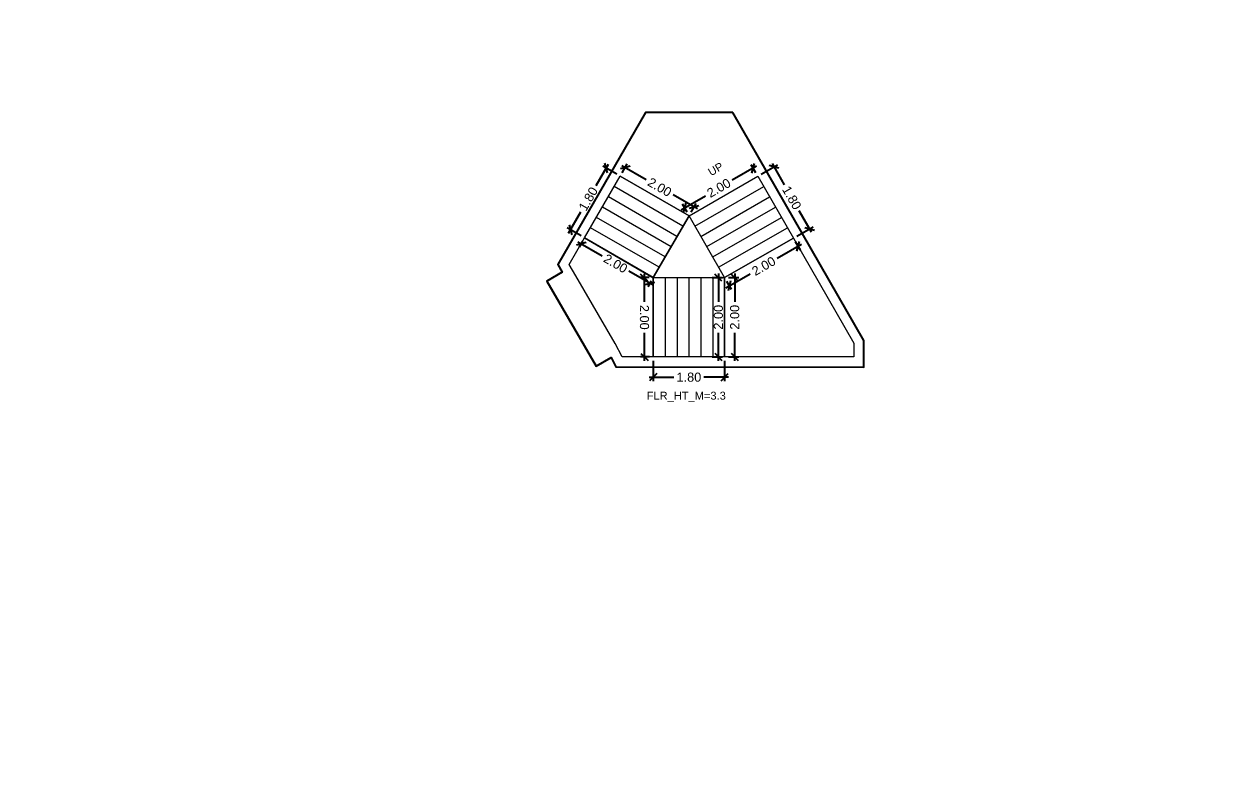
# Model space of a CAD drawing. Header units: metres. Extents: x 256329 to 886268, y -249371 to 355.
# Drawn here: x 286428.57 to 286459.01, y -882.38 to -863.75 of the extents above; entities that cross this region are included whole.
import ezdxf

# ---------------------------------------------------------------- set-up
doc = ezdxf.new("R2010")
doc.units = ezdxf.units.M
doc.header["$MEASUREMENT"] = 0
doc.header["$PDMODE"] = 35
doc.linetypes.add('CONTINOUS', pattern=[0])
doc.layers.get('0').update_dxf_attribs({"lineweight": 18})
doc.layers.get('Defpoints').update_dxf_attribs({"lineweight": 20})
doc.layers.add('A_TEXT', color=4, linetype='Continuous', lineweight=0, transparency=0.3)
doc.layers.add('BLK_2_FLR_-1_STAIR_1', color=7, linetype='Continuous')
for name, color, linetype, lineweight in [('BLK_2_FLR_-1_STAIR_1_FLIGHT_1', 7, 'Continuous', 0), ('BLK_2_FLR_-1_STAIR_1_FLIGHT_2', 7, 'Continuous', 0), ('BLK_2_FLR_-1_STAIR_1_FLIGHT_3', 7, 'Continuous', 0), ('BLK_2_FLR_-1_STAIR_1_LANDING_1', 7, 'Continuous', 0), ('BLK_2_FLR_-1_STAIR_1_LANDING_2', 7, 'Continuous', 0)]:
    doc.layers.add(name, color=color, linetype=linetype, lineweight=lineweight)
doc.styles.add('Arial', font='arial.ttf')
doc.styles.get("Standard").update_dxf_attribs({"font": 'arial.ttf'})
doc.dimstyles.new('METRIC DIM', dxfattribs={"dimtxt": 0.23, "dimasz": 0.18, "dimexe": 0.1, "dimexo": 0.1, "dimgap": 0.09, "dimtad": 0, "dimzin": 0, "dimdsep": 46, "dimtxsty": 'Standard', "dimblk": 'OBLIQUE', "dimcen": 0, "dimdle": 0.1, "dimclrd": 147, "dimclre": 147, "dimclrt": 7, "dimadec": 0, "dimazin": 0, "dimtfac": 1, "dimtofl": 0, "dimtmove": 0, "dimatfit": 2, "dimfxl": 0.125, "dimtolj": 1, "dimtzin": 0, "dimarcsym": 0})

# ---------------------------------------------------------------- blocks, each defined once
blk = doc.blocks.new('_Oblique')
at = {"color": 0, "linetype": 'ByBlock', "lineweight": -2}
blk.add_line((-0.5, -0.5), (0.5, 0.5), dxfattribs=at)
blk = doc.blocks.new('*D1110')
at = {"layer": 'BLK_2_FLR_-1_STAIR_1_FLIGHT_1', "color": 147, "lineweight": -2, "transparency": 16777216}
for p, q in [((286447.160761, -867.532191), (286447.569884, -867.297098)), ((286447.433357, -867.260216), (286447.743503, -867.799952)), ((286448.429812, -868.994308), (286448.119665, -868.454572)), ((286448.05757, -869.092874), (286448.466694, -868.857781))]:
    blk.add_line(p, q, dxfattribs=at)
at = {"layer": 'Defpoints', "color": 0, "linetype": 'CONTINOUS', "transparency": 16777216}
for p in [(286447.074056, -867.582014, 0.042641), (286447.970866, -869.142697, 0.042641), (286448.379989, -868.907604)]:
    blk.add_point(p, dxfattribs=at)
at = {"layer": 'BLK_2_FLR_-1_STAIR_1_FLIGHT_1', "color": 147, "linetype": 'CONTINOUS', "lineweight": -2, "transparency": 16777216, "xscale": 0.18, "yscale": 0.18, "zscale": 0.18}
for p, rotation in [((286447.483179, -867.34692), 119.882813), ((286448.379989, -868.907604), 299.882813)]:
    blk.add_blockref('_Oblique', p, dxfattribs=dict(at, rotation=rotation))
at = {"layer": 'BLK_2_FLR_-1_STAIR_1_FLIGHT_1', "color": 7, "linetype": 'CONTINOUS', "transparency": 16777216, "insert": (286447.931584, -868.127262), "char_height": 0.23, "attachment_point": 5, "rotation": 299.8828126}
blk.add_mtext('\\A1;1.80', dxfattribs=at)
blk = doc.blocks.new('*D1111')
at = {"layer": 'BLK_2_FLR_-1_STAIR_1_FLIGHT_2', "color": 147, "lineweight": -2, "transparency": 16777216}
for p, q in [((286444.436737, -872.239152), (286444.436553, -872.751123)), ((286446.236737, -872.239799), (286446.236553, -872.751771)), ((286444.336589, -872.651088), (286444.959089, -872.651311)), ((286446.336589, -872.651806), (286445.714089, -872.651583))]:
    blk.add_line(p, q, dxfattribs=at)
at = {"layer": 'Defpoints', "color": 0, "linetype": 'CONTINOUS', "transparency": 16777216}
for p in [(286444.436773, -872.139152, 0.042641), (286446.236773, -872.139799, 0.042641), (286446.236589, -872.651771)]:
    blk.add_point(p, dxfattribs=at)
at = {"layer": 'BLK_2_FLR_-1_STAIR_1_FLIGHT_2', "color": 147, "linetype": 'CONTINOUS', "lineweight": -2, "transparency": 16777216, "xscale": 0.18, "yscale": 0.18, "zscale": 0.18}
for p, rotation in [((286444.436589, -872.651123), 179.979403), ((286446.236589, -872.651771), 359.979403)]:
    blk.add_blockref('_Oblique', p, dxfattribs=dict(at, rotation=rotation))
at = {"layer": 'BLK_2_FLR_-1_STAIR_1_FLIGHT_2', "color": 7, "linetype": 'CONTINOUS', "transparency": 16777216, "insert": (286445.336589, -872.651447), "char_height": 0.23, "attachment_point": 5, "rotation": 359.9794033}
blk.add_mtext('\\A1;1.80', dxfattribs=at)
blk = doc.blocks.new('*D1112')
at = {"layer": 'BLK_2_FLR_-1_STAIR_1_FLIGHT_3', "color": 147, "lineweight": -2, "transparency": 16777216}
for p, q in [((286443.645251, -867.309827), (286444.261177, -867.663971)), ((286443.65465, -867.494099), (286443.781788, -867.272981)), ((286445.553793, -868.407197), (286444.937867, -868.053053)), ((286445.389809, -868.491777), (286445.516947, -868.27066))]:
    blk.add_line(p, q, dxfattribs=at)
at = {"layer": 'Defpoints', "color": 0, "linetype": 'CONTINOUS', "transparency": 16777216}
for p in [(286443.604805, -867.580791, 0.042641), (286445.339963, -868.578469, 0.042641), (286445.467101, -868.357351)]:
    blk.add_point(p, dxfattribs=at)
at = {"layer": 'BLK_2_FLR_-1_STAIR_1_FLIGHT_3', "color": 147, "linetype": 'CONTINOUS', "lineweight": -2, "transparency": 16777216, "xscale": 0.18, "yscale": 0.18, "zscale": 0.18}
for p, rotation in [((286443.731942, -867.359673), 150.102044), ((286445.467101, -868.357351), 330.102044)]:
    blk.add_blockref('_Oblique', p, dxfattribs=dict(at, rotation=rotation))
at = {"layer": 'BLK_2_FLR_-1_STAIR_1_FLIGHT_3', "color": 7, "linetype": 'CONTINOUS', "transparency": 16777216, "insert": (286444.599522, -867.858512), "char_height": 0.23, "attachment_point": 5, "rotation": 330.1020442}
blk.add_mtext('\\A1;2.00', dxfattribs=at)
blk = doc.blocks.new('*D1113')
at = {"layer": 'BLK_2_FLR_-1_STAIR_1_FLIGHT_1', "color": 147, "lineweight": -2, "transparency": 16777216}
for p, q in [((286447.045422, -867.331472), (286446.430068, -867.685071)), ((286447.024233, -867.495309), (286446.908895, -867.29459)), ((286445.13792, -868.427573), (286445.753275, -868.073974)), ((286445.290141, -868.491764), (286445.174802, -868.291045))]:
    blk.add_line(p, q, dxfattribs=at)
at = {"layer": 'Defpoints', "color": 0, "linetype": 'CONTINOUS', "transparency": 16777216}
for p in [(286446.958718, -867.381295), (286447.074056, -867.582014, 0.042641), (286445.339963, -868.578469, 0.042641)]:
    blk.add_point(p, dxfattribs=at)
at = {"layer": 'BLK_2_FLR_-1_STAIR_1_FLIGHT_1', "color": 147, "linetype": 'CONTINOUS', "lineweight": -2, "transparency": 16777216, "xscale": 0.18, "yscale": 0.18, "zscale": 0.18}
for p, rotation in [((286446.958718, -867.381295), 29.88281300000001), ((286445.224625, -868.37775), 209.882813)]:
    blk.add_blockref('_Oblique', p, dxfattribs=dict(at, rotation=rotation))
at = {"layer": 'BLK_2_FLR_-1_STAIR_1_FLIGHT_1', "color": 7, "linetype": 'CONTINOUS', "transparency": 16777216, "insert": (286446.091671, -867.879522), "char_height": 0.23, "attachment_point": 5, "rotation": 29.8828126}
blk.add_mtext('\\A1;2.00', dxfattribs=at)
blk = doc.blocks.new('*D1114')
at = {"layer": 'BLK_2_FLR_-1_STAIR_1_LANDING_2', "color": 147, "lineweight": -2, "transparency": 16777216}
for p, q in [((286444.209046, -870.04017), (286444.212224, -870.749986)), ((286444.336774, -870.1396), (286444.109495, -870.140617)), ((286444.218895, -872.240367), (286444.215718, -871.530552)), ((286444.345728, -872.139799), (286444.118449, -872.140816))]:
    blk.add_line(p, q, dxfattribs=at)
at = {"layer": 'Defpoints', "color": 0, "linetype": 'CONTINOUS', "transparency": 16777216}
for p in [(286444.436773, -870.139152, 0.042641), (286444.218448, -872.140368), (286444.445727, -872.139351, 0.042641)]:
    blk.add_point(p, dxfattribs=at)
at = {"layer": 'BLK_2_FLR_-1_STAIR_1_LANDING_2', "color": 147, "linetype": 'CONTINOUS', "lineweight": -2, "transparency": 16777216, "xscale": 0.18, "yscale": 0.18, "zscale": 0.18}
for p, rotation in [((286444.209494, -870.140169), 90.256477), ((286444.218448, -872.140368), 270.256477)]:
    blk.add_blockref('_Oblique', p, dxfattribs=dict(at, rotation=rotation))
at = {"layer": 'BLK_2_FLR_-1_STAIR_1_LANDING_2', "color": 7, "linetype": 'CONTINOUS', "transparency": 16777216, "insert": (286444.213971, -871.140269), "char_height": 0.23, "attachment_point": 5, "rotation": 270.2564771}
blk.add_mtext('\\A1;2.00', dxfattribs=at)
blk = doc.blocks.new('*D1115')
at = {"layer": 'BLK_2_FLR_-1_STAIR_1_LANDING_2', "color": 147, "lineweight": -2, "transparency": 16777216}
for p, q in [((286442.534842, -869.234765), (286443.149256, -869.589342)), ((286442.655116, -869.226419), (286442.57147, -869.37136)), ((286444.43974, -870.334077), (286443.825326, -869.9795)), ((286444.38679, -870.225764), (286444.303144, -870.370706))]:
    blk.add_line(p, q, dxfattribs=at)
at = {"layer": 'Defpoints', "color": 0, "linetype": 'CONTINOUS', "transparency": 16777216}
for p in [(286442.7051, -869.139807, 0.042641), (286442.621454, -869.284748), (286444.436773, -870.139152, 0.042641)]:
    blk.add_point(p, dxfattribs=at)
at = {"layer": 'BLK_2_FLR_-1_STAIR_1_LANDING_2', "color": 147, "linetype": 'CONTINOUS', "lineweight": -2, "transparency": 16777216, "xscale": 0.18, "yscale": 0.18, "zscale": 0.18}
for p, rotation in [((286442.621454, -869.284748), 150.01084), ((286444.353128, -870.284094), 330.01084)]:
    blk.add_blockref('_Oblique', p, dxfattribs=dict(at, rotation=rotation))
at = {"layer": 'BLK_2_FLR_-1_STAIR_1_LANDING_2', "color": 7, "linetype": 'CONTINOUS', "transparency": 16777216, "insert": (286443.487291, -869.784421), "char_height": 0.23, "attachment_point": 5, "rotation": 330.0108404}
blk.add_mtext('\\A1;2.00', dxfattribs=at)
blk = doc.blocks.new('*D1116')
at = {"layer": 'BLK_2_FLR_-1_STAIR_1_LANDING_1', "color": 147, "lineweight": -2, "transparency": 16777216}
for p, q in [((286448.177165, -869.301), (286447.561811, -869.654599)), ((286448.020689, -869.229401), (286448.140283, -869.437527)), ((286446.269663, -870.397101), (286446.885018, -870.043502)), ((286446.286596, -870.225857), (286446.406191, -870.433982))]:
    blk.add_line(p, q, dxfattribs=at)
at = {"layer": 'Defpoints', "color": 0, "linetype": 'CONTINOUS', "transparency": 16777216}
for p in [(286447.970866, -869.142697, 0.042641), (286448.09046, -869.350823), (286446.236773, -870.139152, 0.042641)]:
    blk.add_point(p, dxfattribs=at)
at = {"layer": 'BLK_2_FLR_-1_STAIR_1_LANDING_1', "color": 147, "linetype": 'CONTINOUS', "lineweight": -2, "transparency": 16777216, "xscale": 0.18, "yscale": 0.18, "zscale": 0.18}
for p, rotation in [((286448.09046, -869.350823), 29.88281300000001), ((286446.356368, -870.347278), 209.882813)]:
    blk.add_blockref('_Oblique', p, dxfattribs=dict(at, rotation=rotation))
at = {"layer": 'BLK_2_FLR_-1_STAIR_1_LANDING_1', "color": 7, "linetype": 'CONTINOUS', "transparency": 16777216, "insert": (286447.223414, -869.84905), "char_height": 0.23, "attachment_point": 5, "rotation": 29.8828126}
blk.add_mtext('\\A1;2.00', dxfattribs=at)
blk = doc.blocks.new('*D1117')
at = {"layer": 'BLK_2_FLR_-1_STAIR_1_LANDING_1', "color": 147, "lineweight": -2, "transparency": 16777216}
for p, q in [((286446.492424, -870.039152), (286446.492424, -870.748866)), ((286446.336773, -870.139152), (286446.592424, -870.139152)), ((286446.492424, -872.239152), (286446.492424, -871.529439)), ((286446.336773, -872.139152), (286446.592424, -872.139152))]:
    blk.add_line(p, q, dxfattribs=at)
at = {"layer": 'Defpoints', "color": 0, "linetype": 'CONTINOUS', "transparency": 16777216}
for p in [(286446.236773, -870.139152, 0.042641), (286446.236773, -872.139152, 0.042641), (286446.492424, -872.139152)]:
    blk.add_point(p, dxfattribs=at)
at = {"layer": 'BLK_2_FLR_-1_STAIR_1_LANDING_1', "color": 147, "linetype": 'CONTINOUS', "lineweight": -2, "transparency": 16777216, "xscale": 0.18, "yscale": 0.18, "zscale": 0.18}
for p, rotation in [((286446.492424, -870.139152), 90), ((286446.492424, -872.139152), 270)]:
    blk.add_blockref('_Oblique', p, dxfattribs=dict(at, rotation=rotation))
at = {"layer": 'BLK_2_FLR_-1_STAIR_1_LANDING_1', "color": 7, "linetype": 'CONTINOUS', "transparency": 16777216, "insert": (286446.492424, -871.139152), "char_height": 0.23, "attachment_point": 5, "rotation": 90}
blk.add_mtext('\\A1;2.00', dxfattribs=at)
blk = doc.blocks.new('*D1118')
at = {"layer": 'BLK_2_FLR_-1_STAIR_1_FLIGHT_3', "color": 147, "lineweight": -2, "transparency": 16777216}
for p, q in [((286443.298859, -867.288773), (286442.987711, -867.827932)), ((286443.518193, -867.530807), (286443.162263, -867.325401)), ((286442.299187, -869.021013), (286442.610335, -868.481853)), ((286442.618488, -869.089823), (286442.262558, -868.884417))]:
    blk.add_line(p, q, dxfattribs=at)
at = {"layer": 'Defpoints', "color": 0, "linetype": 'CONTINOUS', "transparency": 16777216}
for p in [(286443.604805, -867.580791, 0.042641), (286442.34917, -868.934401), (286442.7051, -869.139807, 0.042641)]:
    blk.add_point(p, dxfattribs=at)
at = {"layer": 'BLK_2_FLR_-1_STAIR_1_FLIGHT_3', "color": 147, "linetype": 'CONTINOUS', "lineweight": -2, "transparency": 16777216, "xscale": 0.18, "yscale": 0.18, "zscale": 0.18}
for p, rotation in [((286443.248875, -867.375385), 60.01084000000001), ((286442.34917, -868.934401), 240.01084)]:
    blk.add_blockref('_Oblique', p, dxfattribs=dict(at, rotation=rotation))
at = {"layer": 'BLK_2_FLR_-1_STAIR_1_FLIGHT_3', "color": 7, "linetype": 'CONTINOUS', "transparency": 16777216, "insert": (286442.799023, -868.154893), "char_height": 0.23, "attachment_point": 5, "rotation": 60.0108404}
blk.add_mtext('\\A1;1.80', dxfattribs=at)
blk = doc.blocks.new('*D1129')
at = {"layer": 'BLK_2_FLR_-1_STAIR_1_FLIGHT_2', "color": 147, "lineweight": -2, "transparency": 16777216}
for p, q in [((286446.080821, -870.039152), (286446.080821, -870.748866)), ((286445.92517, -870.139152), (286446.180821, -870.139152)), ((286446.080821, -872.239152), (286446.080821, -871.529439)), ((286445.92517, -872.139152), (286446.180821, -872.139152))]:
    blk.add_line(p, q, dxfattribs=at)
at = {"layer": 'Defpoints', "color": 0, "linetype": 'CONTINOUS', "transparency": 16777216}
for p in [(286445.82517, -870.139152, 0.042641), (286445.82517, -872.139152, 0.042641), (286446.080821, -872.139152)]:
    blk.add_point(p, dxfattribs=at)
at = {"layer": 'BLK_2_FLR_-1_STAIR_1_FLIGHT_2', "color": 147, "linetype": 'CONTINOUS', "lineweight": -2, "transparency": 16777216, "xscale": 0.18, "yscale": 0.18, "zscale": 0.18}
for p, rotation in [((286446.080821, -870.139152), 90), ((286446.080821, -872.139152), 270)]:
    blk.add_blockref('_Oblique', p, dxfattribs=dict(at, rotation=rotation))
at = {"layer": 'BLK_2_FLR_-1_STAIR_1_FLIGHT_2', "color": 7, "linetype": 'CONTINOUS', "transparency": 16777216, "insert": (286446.080821, -871.139152), "char_height": 0.23, "attachment_point": 5, "rotation": 90}
blk.add_mtext('\\A1;2.00', dxfattribs=at)

msp = doc.modelspace()

# ---------------------------------------------------------------- linework, layer by layer
at = {"color": 5, "linetype": 'CONTINOUS'}
for p, q in [((286446.236773, -870.139152), (286445.339963, -868.578469)), ((286444.436773, -870.139152), (286446.236773, -870.139152))]:
    msp.add_line(p, q, dxfattribs=at)
msp.add_lwpolyline([(286444.436773, -870.139152), (286445.339963, -868.578469)], dxfattribs=at)
at = {"layer": 'BLK_2_FLR_-1_STAIR_1', "color": 7, "linetype": 'CONTINOUS'}
msp.add_lwpolyline([(286446.442304, -865.974161), (286444.239512, -865.974161), (286442.027949, -869.806374), (286442.14108, -870.002174), (286441.752555, -870.231935), (286442.998247, -872.370116), (286443.374121, -872.153725), (286443.493854, -872.392432), (286449.745597, -872.393996), (286449.745765, -871.723044)], close=True, dxfattribs=at)
at = {"layer": 'BLK_2_FLR_-1_STAIR_1_FLIGHT_1', "color": 3, "linetype": 'CONTINOUS'}
for p, q in [((286445.339963, -868.578469), (286447.074056, -867.582014)), ((286445.489432, -868.838583), (286447.223524, -867.842127)), ((286445.6389, -869.098697), (286447.372993, -868.102241)), ((286445.788368, -869.35881), (286447.522461, -868.362355)), ((286445.937837, -869.618924), (286447.671929, -868.622469)), ((286446.087305, -869.879038), (286447.821397, -868.882583)), ((286446.236773, -870.139152), (286447.970866, -869.142697))]:
    msp.add_line(p, q, dxfattribs=at)
at = {"layer": 'BLK_2_FLR_-1_STAIR_1_FLIGHT_1', "color": 7, "linetype": 'CONTINOUS'}
msp.add_lwpolyline([(286447.074056, -867.582014), (286447.970866, -869.142697), (286446.236773, -870.139152), (286445.339963, -868.578469), (286447.074056, -867.582014)], dxfattribs=at)
at = {"layer": 'BLK_2_FLR_-1_STAIR_1_FLIGHT_2', "color": 3, "linetype": 'CONTINOUS'}
for p, q in [((286444.436773, -870.139152), (286444.436773, -872.139152)), ((286444.736773, -870.139152), (286444.736773, -872.139152)), ((286445.036773, -870.139152), (286445.036773, -872.139152)), ((286445.336773, -870.139152), (286445.336773, -872.139152)), ((286445.636773, -870.139152), (286445.636773, -872.139152)), ((286445.936773, -870.139152), (286445.936773, -872.139152)), ((286446.236773, -870.139152), (286446.236773, -872.139152))]:
    msp.add_line(p, q, dxfattribs=at)
at = {"layer": 'BLK_2_FLR_-1_STAIR_1_FLIGHT_2', "color": 7, "linetype": 'CONTINOUS'}
msp.add_lwpolyline([(286444.436773, -870.139152), (286446.236773, -870.139152), (286446.236773, -872.139152), (286444.436773, -872.139152)], close=True, dxfattribs=at)
at = {"layer": 'BLK_2_FLR_-1_STAIR_1_FLIGHT_3', "color": 3, "linetype": 'CONTINOUS'}
for p, q in [((286445.339963, -868.578469), (286443.604805, -867.580791)), ((286445.186528, -868.839972), (286443.454854, -867.840627)), ((286445.036577, -869.099808), (286443.304903, -868.100463)), ((286444.886626, -869.359644), (286443.154952, -868.360299)), ((286444.586724, -869.879316), (286442.85505, -868.879971)), ((286444.736675, -869.61948), (286443.005001, -868.620135)), ((286444.436773, -870.139152), (286442.7051, -869.139807))]:
    msp.add_line(p, q, dxfattribs=at)
at = {"layer": 'BLK_2_FLR_-1_STAIR_1_FLIGHT_3', "ltscale": 0.05}
msp.add_lwpolyline([(286445.339963, -868.578469), (286444.436773, -870.139152), (286442.7051, -869.139807), (286443.604805, -867.580791), (286445.339963, -868.578469)], dxfattribs=at)
at = {"layer": 'BLK_2_FLR_-1_STAIR_1_LANDING_1', "color": 7, "linetype": 'CONTINOUS'}
msp.add_lwpolyline([(286446.236773, -870.139152), (286447.970866, -869.142697), (286449.492429, -871.790614), (286449.492341, -872.140614), (286446.236773, -872.139152), (286446.236773, -870.139152)], dxfattribs=at)
at = {"layer": 'BLK_2_FLR_-1_STAIR_1_LANDING_2', "color": 7, "linetype": 'CONTINOUS'}
msp.add_lwpolyline([(286444.436773, -870.139152), (286444.436773, -872.139152), (286443.650211, -872.139152), (286443.480257, -871.800324), (286443.480257, -871.800324), (286442.485875, -870.092572), (286442.485875, -870.092572), (286442.320469, -869.806298), (286442.7051, -869.139807), (286444.43556, -870.141249)], dxfattribs=at)

# ---------------------------------------------------------------- texts
at = {"layer": 'A_TEXT', "lineweight": 0, "insert": (286446.942912, -866.982541), "char_height": 0.2, "width": 2.485498, "attachment_point": 9, "rotation": 30.0054902, "style": 'Arial'}
msp.add_mtext('\\pxi2.2673,qc;UP', dxfattribs=at)
at = {"layer": 'BLK_2_FLR_-1_STAIR_1', "color": 7, "linetype": 'CONTINOUS', "insert": (286444.272237, -873.016912, -0.042641), "char_height": 0.2, "attachment_point": 1}
msp.add_mtext_dynamic_manual_height_columns('FLR_HT_M=3.3', width=2.272281, gutter_width=0.405, heights=[0.300679], dxfattribs=at)

# ---------------------------------------------------------------- dimensions: what is measured, and where the dimension line sits
at = {"layer": 'BLK_2_FLR_-1_STAIR_1_FLIGHT_1', "color": 2, "linetype": 'CONTINOUS'}
dim = msp.add_aligned_dim(p1=(286445.339963, -868.578469), p2=(286447.074056, -867.582014), distance=0.231497, dimstyle='METRIC DIM', override={"dimfxl": 0.18}, dxfattribs=at)
dim.commit()
dim.dimension.update_dxf_attribs({"geometry": '*D1113', "text_midpoint": (286446.091671, -867.879522, -0.042641)})
at = {"layer": 'BLK_2_FLR_-1_STAIR_1_FLIGHT_1', "color": 1, "linetype": 'CONTINOUS'}
dim = msp.add_aligned_dim(p1=(286447.074056, -867.582014), p2=(286447.970866, -869.142697), distance=0.471858, dimstyle='METRIC DIM', override={"dimfxl": 0.18}, dxfattribs=at)
dim.commit()
dim.dimension.update_dxf_attribs({"geometry": '*D1110', "text_midpoint": (286447.931584, -868.127262, -0.042641)})
at = {"layer": 'BLK_2_FLR_-1_STAIR_1_FLIGHT_2', "color": 2, "linetype": 'CONTINOUS'}
dim = msp.add_aligned_dim(p1=(286445.82517, -870.139152), p2=(286445.82517, -872.139152), distance=0.255651, dimstyle='METRIC DIM', override={"dimfxl": 0.18}, dxfattribs=at)
dim.commit()
dim.dimension.update_dxf_attribs({"geometry": '*D1129', "text_midpoint": (286446.080821, -871.139152, -0.042641)})
at = {"layer": 'BLK_2_FLR_-1_STAIR_1_FLIGHT_2', "color": 1, "linetype": 'CONTINOUS'}
dim = msp.add_aligned_dim(p1=(286444.436773, -872.139152), p2=(286446.236773, -872.139799), distance=-0.511972, dimstyle='METRIC DIM', override={"dimfxl": 0.18}, dxfattribs=at)
dim.commit()
dim.dimension.update_dxf_attribs({"geometry": '*D1111', "text_midpoint": (286445.336589, -872.651447, -0.042641)})
at = {"layer": 'BLK_2_FLR_-1_STAIR_1_FLIGHT_3', "color": 1, "linetype": 'CONTINOUS'}
dim = msp.add_aligned_dim(p1=(286443.604805, -867.580791), p2=(286442.7051, -869.139807), distance=-0.410947, dimstyle='METRIC DIM', override={"dimfxl": 0.18}, dxfattribs=at)
dim.commit()
dim.dimension.update_dxf_attribs({"geometry": '*D1118', "text_midpoint": (286442.799023, -868.154893, -0.042641)})
at = {"layer": 'BLK_2_FLR_-1_STAIR_1_FLIGHT_3', "color": 2, "linetype": 'CONTINOUS'}
dim = msp.add_aligned_dim(p1=(286443.604805, -867.580791), p2=(286445.339963, -868.578469), distance=0.255063, dimstyle='METRIC DIM', override={"dimfxl": 0.18}, dxfattribs=at)
dim.commit()
dim.dimension.update_dxf_attribs({"geometry": '*D1112', "text_midpoint": (286444.599522, -867.858512, -0.042641)})
at = {"layer": 'BLK_2_FLR_-1_STAIR_1_LANDING_1', "color": 1, "linetype": 'CONTINOUS'}
dim = msp.add_aligned_dim(p1=(286446.236773, -870.139152), p2=(286447.970866, -869.142697), distance=-0.24004, dimstyle='METRIC DIM', override={"dimfxl": 0.18}, dxfattribs=at)
dim.commit()
dim.dimension.update_dxf_attribs({"geometry": '*D1116', "text_midpoint": (286447.223414, -869.84905, -0.042641)})
at = {"layer": 'BLK_2_FLR_-1_STAIR_1_LANDING_1', "color": 2, "linetype": 'CONTINOUS'}
dim = msp.add_aligned_dim(p1=(286446.236773, -870.139152), p2=(286446.236773, -872.139152), distance=0.255651, dimstyle='METRIC DIM', override={"dimfxl": 0.18}, dxfattribs=at)
dim.commit()
dim.dimension.update_dxf_attribs({"geometry": '*D1117', "text_midpoint": (286446.492424, -871.139152, -0.042641)})
at = {"layer": 'BLK_2_FLR_-1_STAIR_1_LANDING_2', "color": 1, "linetype": 'CONTINOUS'}
dim = msp.add_aligned_dim(p1=(286444.436773, -870.139152), p2=(286442.7051, -869.139807), distance=0.167346, dimstyle='METRIC DIM', override={"dimfxl": 0.18}, dxfattribs=at)
dim.commit()
dim.dimension.update_dxf_attribs({"geometry": '*D1115', "text_midpoint": (286443.487291, -869.784421, -0.042641)})
at = {"layer": 'BLK_2_FLR_-1_STAIR_1_LANDING_2', "color": 2, "linetype": 'CONTINOUS'}
dim = msp.add_aligned_dim(p1=(286444.436773, -870.139152), p2=(286444.445727, -872.139351), distance=-0.227281, dimstyle='METRIC DIM', override={"dimfxl": 0.18}, dxfattribs=at)
dim.commit()
dim.dimension.update_dxf_attribs({"geometry": '*D1114', "text_midpoint": (286444.213971, -871.140269, -0.042641)})

doc.saveas('drawing.dxf')
